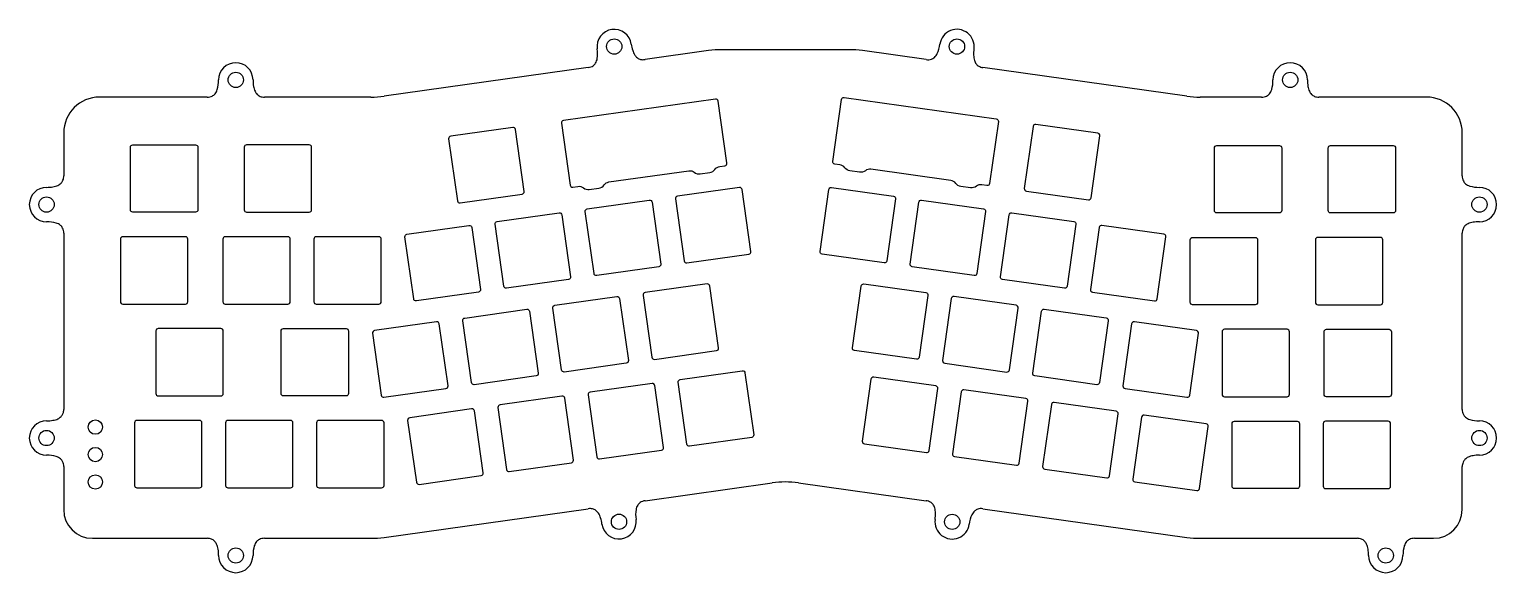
# Model space of a CAD drawing. Header units: millimetres. Extents: x -294 to 13, y -10 to 104.
import ezdxf

# ---------------------------------------------------------------- set-up
doc = ezdxf.new("R2010")
doc.units = ezdxf.units.MM
doc.layers.get('0').update_dxf_attribs({"linetype": 'CONTINUOUS'})

msp = doc.modelspace()

# ---------------------------------------------------------------- linework, layer by layer
for p, q in [((-151.73, 99.12), (-164.99, 97.25)), ((-122.25, 99.31), (-148.94, 99.31)), ((-106.16, 97.25), (-119.46, 99.12)), ((-176.87, 95.58), (-219.54, 89.58)), ((-51.61, 89.58), (-94.28, 95.58)), ((-256.61, 89.39), (-279.11, 89.39)), ((-222.33, 89.39), (-244.61, 89.39)), ((-36, 89.39), (-48.82, 89.39)), ((-1.5, 89.39), (-24, 89.39)), ((-286.61, 81.89), (-286.61, 72.89)), ((6, 72.89), (6, 81.89)), ((-286.61, 60.89), (-286.61, 24)), ((6, 24), (6, 60.89)), ((-286.61, 12), (-286.61, 3)), ((6, 3), (6, 12)), ((-164.99, 4.86), (-138.41, 8.6)), ((-132.85, 8.6), (-106.16, 4.85)), ((-219.54, -2.81), (-176.87, 3.19)), ((-94.28, 3.18), (-51.61, -2.81)), ((-280.61, -3), (-256.61, -3)), ((-244.61, -3), (-222.33, -3)), ((-48.83, -3), (-16, -3)), ((-4, -3), (0, -3))]:
    msp.add_line(p, q)
for points in [[(-125.29, 75.35, -0.414268), (-125.71, 75.92), (-123.89, 88.89, -0.414209), (-123.33, 89.32), (-91.49, 84.84, -0.414234), (-91.06, 84.28), (-92.89, 71.3, -0.414279), (-93.45, 70.88), (-94.5, 71.03, 0.203648), (-95.66, 70.72, -0.203664), (-96.9, 70.38), (-98.9, 70.66, -0.203437), (-99.99, 71.32, 0.203525), (-101.02, 71.94), (-117.71, 74.29, 0.203492), (-118.88, 73.98, -0.203566), (-120.11, 73.65), (-122.11, 73.93, -0.203428), (-123.21, 74.59, 0.203551), (-124.24, 75.21)], [(-176.66, 70.05), (-174.66, 70.33, 0.203566), (-173.56, 70.99, -0.203492), (-172.53, 71.61), (-155.84, 73.96, -0.203525), (-154.68, 73.65, 0.203437), (-153.44, 73.31), (-151.45, 73.59, 0.203664), (-150.35, 74.25, -0.203648), (-149.32, 74.87), (-148.27, 75.02, 0.414279), (-147.84, 75.59), (-149.67, 88.56, 0.414234), (-150.23, 88.98), (-182.07, 84.51, 0.414209), (-182.49, 83.94), (-180.67, 70.97, 0.414268), (-180.11, 70.55), (-179.05, 70.69, -0.203551), (-177.89, 70.38, 0.203428)], [(-206.08, 80.63), (-204.25, 67.66, 0.414251), (-203.69, 67.23), (-190.71, 69.06, 0.414201), (-190.29, 69.62), (-192.11, 82.59, 0.4142), (-192.68, 83.02), (-205.65, 81.19, 0.414202)], [(-83.8, 83.26), (-85.63, 70.28, 0.414245), (-85.2, 69.72), (-72.23, 67.9, 0.414203), (-71.66, 68.32), (-69.84, 81.29, 0.414224), (-70.27, 81.86), (-83.24, 83.68, 0.414182)], [(-272.15, 65.29, -0.414214), (-272.65, 65.79), (-272.65, 78.89, -0.414214), (-272.15, 79.39), (-259.05, 79.39, -0.414214), (-258.55, 78.89), (-258.55, 65.79, -0.414214), (-259.05, 65.29)], [(-248.84, 78.89), (-248.84, 65.79, 0.414214), (-248.34, 65.29), (-235.24, 65.29, 0.414214), (-234.74, 65.79), (-234.74, 78.89, 0.414214), (-235.24, 79.39), (-248.34, 79.39, 0.414214)], [(-45.36, 65.14, -0.414214), (-45.86, 65.64), (-45.86, 78.73, -0.414214), (-45.36, 79.23), (-32.26, 79.23, -0.414214), (-31.76, 78.73), (-31.76, 65.64, -0.414214), (-32.26, 65.14)], [(-21.55, 65.14, -0.414214), (-22.05, 65.64), (-22.05, 78.73, -0.414214), (-21.55, 79.23), (-8.45, 79.23, -0.414214), (-7.95, 78.73), (-7.95, 65.64, -0.414214), (-8.45, 65.14)], [(-175.1, 52.01, -0.414258), (-175.66, 52.44), (-177.49, 65.41, -0.414201), (-177.06, 65.98), (-164.09, 67.8, -0.4142), (-163.52, 67.37), (-161.7, 54.4, -0.414195), (-162.12, 53.84)], [(-145.22, 70.45), (-158.2, 68.63, 0.414243), (-158.62, 68.06), (-156.8, 55.09, 0.414213), (-156.23, 54.66), (-143.26, 56.49, 0.414197), (-142.84, 57.05), (-144.66, 70.02, 0.414201)], [(-113, 68.63, -0.414201), (-112.58, 68.06), (-114.4, 55.09, -0.414264), (-114.97, 54.66), (-127.94, 56.49, -0.414147), (-128.36, 57.05), (-126.54, 70.03, -0.414242), (-125.98, 70.45)], [(-109.07, 53.84, -0.414205), (-109.5, 54.4), (-107.68, 67.37, -0.414227), (-107.11, 67.8), (-94.14, 65.98, -0.414201), (-93.72, 65.41), (-95.54, 52.44, -0.414222), (-96.1, 52.01)], [(-193.96, 49.36, -0.414192), (-194.53, 49.79), (-196.35, 62.76, -0.4142), (-195.92, 63.32), (-182.95, 65.15, -0.414232), (-182.39, 64.72), (-180.57, 51.75, -0.41423), (-180.99, 51.18)], [(-90.21, 51.19, -0.414227), (-90.64, 51.75), (-88.81, 64.72, -0.414222), (-88.25, 65.15), (-75.27, 63.33, -0.414229), (-74.85, 62.76), (-76.67, 49.79, -0.414176), (-77.24, 49.36)], [(-212.83, 46.71, -0.414237), (-213.39, 47.14), (-215.21, 60.11, -0.414184), (-214.79, 60.67), (-201.82, 62.5, -0.414201), (-201.25, 62.07), (-199.43, 49.1, -0.414232), (-199.85, 48.53)], [(-69.95, 62.07), (-71.77, 49.1, 0.414249), (-71.35, 48.54), (-58.37, 46.71, 0.414198), (-57.81, 47.14), (-55.99, 60.11, 0.41422), (-56.41, 60.67), (-69.38, 62.5, 0.414187)], [(-274.75, 59.65), (-274.75, 46.55, 0.414214), (-274.25, 46.05), (-261.15, 46.05, 0.414214), (-260.65, 46.55), (-260.65, 59.65, 0.414214), (-261.15, 60.15), (-274.25, 60.15, 0.414214)], [(-253.32, 59.65), (-253.32, 46.55, 0.414214), (-252.82, 46.05), (-239.72, 46.05, 0.414214), (-239.22, 46.55), (-239.22, 59.65, 0.414214), (-239.72, 60.15), (-252.82, 60.15, 0.414214)], [(-234.27, 59.65), (-234.27, 46.55, 0.414214), (-233.77, 46.05), (-220.67, 46.05, 0.414214), (-220.17, 46.55), (-220.17, 59.65, 0.414214), (-220.67, 60.15), (-233.77, 60.15, 0.414214)], [(-50.41, 45.9, -0.414214), (-50.91, 46.4), (-50.91, 59.5, -0.414214), (-50.41, 60), (-37.31, 60, -0.414214), (-36.81, 59.5), (-36.81, 46.4, -0.414214), (-37.31, 45.9)], [(-24.72, 59.5), (-24.72, 46.4, 0.414214), (-24.22, 45.9), (-11.12, 45.9, 0.414214), (-10.62, 46.4), (-10.62, 59.5, 0.414214), (-11.12, 60), (-24.22, 60, 0.414214)], [(-165.4, 47.87), (-163.58, 34.9, 0.414227), (-163.01, 34.47), (-150.04, 36.3, 0.414246), (-149.62, 36.86), (-151.44, 49.83, 0.414158), (-152, 50.26), (-164.98, 48.44, 0.414224)], [(-121.16, 36.3, -0.414205), (-121.58, 36.86), (-119.76, 49.83, -0.414187), (-119.2, 50.26), (-106.22, 48.44, -0.414277), (-105.8, 47.87), (-107.62, 34.9, -0.414185), (-108.19, 34.48)], [(-181.88, 31.82, -0.414244), (-182.44, 32.25), (-184.27, 45.22, -0.41418), (-183.84, 45.79), (-170.87, 47.61, -0.414227), (-170.3, 47.18), (-168.48, 34.21, -0.414204), (-168.91, 33.65)], [(-100.9, 47.19), (-102.72, 34.21, 0.414239), (-102.29, 33.65), (-89.32, 31.82, 0.414209), (-88.76, 32.25), (-86.93, 45.22, 0.414213), (-87.36, 45.79), (-100.33, 47.61, 0.414193)], [(-200.74, 29.17, -0.414208), (-201.31, 29.6), (-203.13, 42.57, -0.4142), (-202.71, 43.13), (-189.73, 44.96, -0.414251), (-189.17, 44.53), (-187.35, 31.56, -0.414196), (-187.77, 30.99)], [(-83.43, 31, -0.414256), (-83.85, 31.56), (-82.03, 44.53, -0.414206), (-81.47, 44.96), (-68.49, 43.14, -0.414184), (-68.07, 42.57), (-69.89, 29.6, -0.414208), (-70.46, 29.17)], [(-267.32, 40.41), (-267.32, 27.31, 0.414214), (-266.82, 26.81), (-253.72, 26.81, 0.414214), (-253.22, 27.31), (-253.22, 40.41, 0.414214), (-253.72, 40.91), (-266.82, 40.91, 0.414214)], [(-240.63, 26.81, -0.414214), (-241.13, 27.31), (-241.13, 40.41, -0.414214), (-240.63, 40.91), (-227.53, 40.91, -0.414214), (-227.03, 40.41), (-227.03, 27.31, -0.414214), (-227.53, 26.81)], [(-221.99, 39.92), (-220.17, 26.95, 0.414243), (-219.61, 26.52), (-206.64, 28.34, 0.414224), (-206.21, 28.91), (-208.03, 41.88, 0.414217), (-208.6, 42.31), (-221.57, 40.48, 0.41417)], [(-63.17, 41.88), (-64.99, 28.91, 0.414225), (-64.56, 28.34), (-51.59, 26.52, 0.414179), (-51.03, 26.95), (-49.2, 39.92, 0.414229), (-49.63, 40.48), (-62.6, 42.31, 0.414222)], [(-44.24, 40.26), (-44.24, 27.15, 0.414214), (-43.74, 26.65), (-30.65, 26.65, 0.414214), (-30.15, 27.15), (-30.15, 40.26, 0.414214), (-30.65, 40.76), (-43.74, 40.76, 0.414214)], [(-22.41, 26.65, -0.414214), (-22.91, 27.15), (-22.91, 40.26, -0.414214), (-22.41, 40.76), (-9.31, 40.76, -0.414214), (-8.81, 40.26), (-8.81, 27.15, -0.414214), (-9.31, 26.65)], [(-155.65, 16.27, -0.414249), (-156.21, 16.7), (-158.03, 29.67, -0.414204), (-157.61, 30.24), (-144.64, 32.06, -0.414199), (-144.07, 31.63), (-142.25, 18.66, -0.414203), (-142.67, 18.1)], [(-117.71, 30.3), (-119.52, 17.32, 0.414225), (-119.1, 16.76), (-106.12, 14.94, 0.414203), (-105.56, 15.37), (-103.74, 28.35, 0.414225), (-104.17, 28.91), (-117.14, 30.72, 0.414203)], [(-176.9, 27.02), (-175.08, 14.05, 0.414222), (-174.51, 13.62), (-161.54, 15.44, 0.414205), (-161.11, 16.01), (-162.94, 28.98, 0.414222), (-163.5, 29.41), (-176.47, 27.58, 0.414205)], [(-98.83, 27.65), (-100.66, 14.68, 0.414208), (-100.23, 14.12), (-87.26, 12.3, 0.41424), (-86.69, 12.72), (-84.87, 25.69, 0.414184), (-85.3, 26.26), (-98.27, 28.08, 0.414222)], [(-195.76, 24.38), (-193.94, 11.4, 0.414224), (-193.38, 10.98), (-180.4, 12.79, 0.414225), (-179.98, 13.36), (-181.79, 26.33, 0.414203), (-182.36, 26.76), (-195.33, 24.94, 0.414203)], [(-79.97, 25.01), (-81.79, 12.03, 0.414173), (-81.36, 11.47), (-68.39, 9.65, 0.41421), (-67.83, 10.07), (-66, 23.04, 0.414203), (-66.43, 23.61), (-79.4, 25.43, 0.414269)], [(-271.8, 21.17), (-271.8, 8.07, 0.414214), (-271.3, 7.57), (-258.2, 7.57, 0.414214), (-257.7, 8.07), (-257.7, 21.17, 0.414214), (-258.2, 21.67), (-271.3, 21.67, 0.414214)], [(-252.75, 21.17), (-252.75, 8.07, 0.414214), (-252.25, 7.57), (-239.15, 7.57, 0.414214), (-238.65, 8.07), (-238.65, 21.17, 0.414214), (-239.15, 21.67), (-252.25, 21.67, 0.414214)], [(-233.7, 21.17), (-233.7, 8.07, 0.414214), (-233.2, 7.57), (-220.1, 7.57, 0.414214), (-219.6, 8.07), (-219.6, 21.17, 0.414214), (-220.1, 21.67), (-233.2, 21.67, 0.414214)], [(-214.66, 21.69), (-212.81, 8.72, 0.414219), (-212.24, 8.29), (-199.27, 10.14, 0.414229), (-198.85, 10.71), (-200.7, 23.67, 0.414201), (-201.26, 24.1), (-214.23, 22.25, 0.414205)], [(-61.1, 22.35), (-62.92, 9.38, 0.414205), (-62.5, 8.82), (-49.53, 6.99, 0.414184), (-48.96, 7.42), (-47.14, 20.39, 0.414272), (-47.56, 20.96), (-60.54, 22.78, 0.414194)], [(-41.65, 7.41, -0.414214), (-42.15, 7.91), (-42.15, 21.02, -0.414214), (-41.65, 21.52), (-28.55, 21.52, -0.414214), (-28.05, 21.02), (-28.05, 7.91, -0.414214), (-28.55, 7.41)], [(-23.1, 21.02), (-23.1, 7.91, 0.414214), (-22.6, 7.41), (-9.5, 7.41, 0.414214), (-9, 7.91), (-9, 21.02, 0.414214), (-9.5, 21.52), (-22.6, 21.52, 0.414214)]]:
    msp.add_lwpolyline(points, format="xyb", close=True)
for centre, radius in [((-171.43, 99.98), 1.6), ((-99.72, 99.98), 1.6), ((-250.61, 92.99), 1.6), ((-30, 92.99), 1.6), ((-290.21, 66.89), 1.6), ((9.6, 66.89), 1.6), ((-280, 20.29), 1.5), ((-290.21, 18), 1.6), ((9.6, 18), 1.6), ((-280, 14.54), 1.5), ((-280, 8.79), 1.5), ((-170.43, 0.46), 1.6), ((-100.72, 0.45), 1.6), ((-250.61, -6.6), 1.6), ((-10, -6.6), 1.6)]:
    msp.add_circle(centre, radius)
for centre, radius, start, end in [((-171.43, 99.98), 3.6, 8.0022, 188.0022), ((-99.72, 99.98), 3.6, -7.9978, 172.0022), ((-148.94, 79.31), 20, 90, 98.0022), ((-122.25, 79.31), 20, 82.0022, 90), ((-250.61, 92.99), 3.6, 0, 180), ((-30, 92.99), 3.6, 0, 180), ((-279.11, 81.89), 7.5, 90, 180), ((-222.33, 109.39), 20, 270, 278.0022), ((-48.82, 109.39), 20, 262.0022, 270), ((-1.5, 81.89), 7.5, 0, 90), ((-290.21, 66.89), 3.6, 90, 270), ((9.6, 66.89), 3.6, -90, 90), ((-290.21, 18), 3.6, 90, 270), ((9.6, 18), 3.6, -90, 90), ((-135.63, -11.21), 20, 82.0102, 98.0003), ((-280.61, 3), 6, 180, 270), ((-170.43, 0.46), 3.6, -171.9997, 8.0003), ((-100.72, 0.45), 3.6, 172.0102, 352.0102), ((0, 3), 6, -90, 0), ((-222.33, 17), 20, 270, 278.0003), ((-48.83, 17), 20, 262.0102, 270), ((-250.61, -6.6), 3.6, 180, 360), ((-10, -6.6), 3.6, -180, 0)]:
    msp.add_arc(centre, radius, start, end)
for points, knots in [([(-176.87, 95.58), (-176.68, 95.61), (-176.49, 95.65), (-176.15, 95.78), (-175.99, 95.86), (-175.64, 96.1), (-175.47, 96.28), (-175.15, 96.79), (-175.04, 97.11), (-174.86, 98.07), (-174.89, 98.78), (-174.99, 99.48)], [-0.5352673, -0.5352673, -0.5352673, -0.5352673, -0.4709503, -0.4709503, -0.4119907, -0.4119907, -0.3265789, -0.3265789, -0.2127364, -0.2127364, 0, 0, 0, 0]), ([(-167.86, 100.48), (-167.8, 100.04), (-167.71, 99.59), (-167.46, 98.83), (-167.32, 98.49), (-166.97, 97.97), (-166.8, 97.76), (-166.38, 97.45), (-166.15, 97.35), (-165.61, 97.21), (-165.29, 97.21), (-164.99, 97.25)], [-0.4899725, -0.4899725, -0.4899725, -0.4899725, -0.3567774, -0.3567774, -0.2497727, -0.2497727, -0.1688833, -0.1688833, -0.0934476, -0.0934476, 0, 0, 0, 0]), ([(-106.16, 97.25), (-105.97, 97.22), (-105.78, 97.21), (-105.42, 97.24), (-105.25, 97.27), (-104.84, 97.41), (-104.63, 97.54), (-104.18, 97.93), (-103.99, 98.22), (-103.55, 99.08), (-103.38, 99.78), (-103.29, 100.48)], [-0.5352673, -0.5352673, -0.5352673, -0.5352673, -0.4709503, -0.4709503, -0.4119907, -0.4119907, -0.3265789, -0.3265789, -0.2127364, -0.2127364, 0, 0, 0, 0]), ([(-96.16, 99.48), (-96.22, 99.04), (-96.25, 98.58), (-96.23, 97.78), (-96.18, 97.41), (-95.99, 96.81), (-95.88, 96.57), (-95.56, 96.15), (-95.38, 95.99), (-94.89, 95.71), (-94.59, 95.62), (-94.28, 95.58)], [-0.4899725, -0.4899725, -0.4899725, -0.4899725, -0.3567774, -0.3567774, -0.2497727, -0.2497727, -0.1688833, -0.1688833, -0.0934476, -0.0934476, 0, 0, 0, 0]), ([(-256.61, 89.39), (-256.42, 89.39), (-256.22, 89.4), (-255.87, 89.48), (-255.7, 89.54), (-255.32, 89.73), (-255.12, 89.89), (-254.74, 90.34), (-254.59, 90.65), (-254.28, 91.57), (-254.21, 92.28), (-254.21, 92.99)], [-0.5352673, -0.5352673, -0.5352673, -0.5352673, -0.4709503, -0.4709503, -0.4119907, -0.4119907, -0.3265789, -0.3265789, -0.2127364, -0.2127364, 0, 0, 0, 0]), ([(-247.01, 92.99), (-247.01, 92.54), (-246.98, 92.08), (-246.84, 91.29), (-246.74, 90.94), (-246.48, 90.37), (-246.33, 90.15), (-245.96, 89.78), (-245.75, 89.64), (-245.23, 89.43), (-244.92, 89.39), (-244.61, 89.39)], [-0.4899725, -0.4899725, -0.4899725, -0.4899725, -0.3567774, -0.3567774, -0.2497727, -0.2497727, -0.1688833, -0.1688833, -0.0934476, -0.0934476, 0, 0, 0, 0]), ([(-36, 89.39), (-35.81, 89.39), (-35.62, 89.4), (-35.26, 89.48), (-35.09, 89.54), (-34.71, 89.73), (-34.52, 89.89), (-34.13, 90.34), (-33.98, 90.65), (-33.67, 91.57), (-33.6, 92.28), (-33.6, 92.99)], [-0.5352673, -0.5352673, -0.5352673, -0.5352673, -0.4709503, -0.4709503, -0.4119907, -0.4119907, -0.3265789, -0.3265789, -0.2127364, -0.2127364, 0, 0, 0, 0]), ([(-26.4, 92.99), (-26.4, 92.54), (-26.37, 92.08), (-26.23, 91.29), (-26.14, 90.94), (-25.87, 90.37), (-25.72, 90.15), (-25.35, 89.78), (-25.14, 89.64), (-24.62, 89.43), (-24.31, 89.39), (-24, 89.39)], [-0.4899725, -0.4899725, -0.4899725, -0.4899725, -0.3567774, -0.3567774, -0.2497727, -0.2497727, -0.1688833, -0.1688833, -0.0934476, -0.0934476, 0, 0, 0, 0]), ([(-290.21, 70.49), (-289.76, 70.49), (-289.3, 70.51), (-288.51, 70.65), (-288.16, 70.75), (-287.59, 71.02), (-287.37, 71.17), (-287, 71.54), (-286.86, 71.74), (-286.65, 72.26), (-286.61, 72.58), (-286.61, 72.89)], [-0.4899725, -0.4899725, -0.4899725, -0.4899725, -0.3567774, -0.3567774, -0.2497727, -0.2497727, -0.1688833, -0.1688833, -0.0934476, -0.0934476, 0, 0, 0, 0]), ([(6, 72.89), (6, 72.7), (6.02, 72.5), (6.1, 72.15), (6.15, 71.98), (6.35, 71.6), (6.5, 71.4), (6.95, 71.02), (7.26, 70.87), (8.18, 70.56), (8.89, 70.49), (9.6, 70.49)], [-0.5352673, -0.5352673, -0.5352673, -0.5352673, -0.4709503, -0.4709503, -0.4119907, -0.4119907, -0.3265789, -0.3265789, -0.2127364, -0.2127364, 0, 0, 0, 0]), ([(-286.61, 60.89), (-286.61, 61.08), (-286.62, 61.27), (-286.7, 61.63), (-286.76, 61.79), (-286.95, 62.18), (-287.11, 62.37), (-287.56, 62.75), (-287.87, 62.91), (-288.79, 63.22), (-289.5, 63.29), (-290.21, 63.29)], [-0.5352673, -0.5352673, -0.5352673, -0.5352673, -0.4709503, -0.4709503, -0.4119907, -0.4119907, -0.3265789, -0.3265789, -0.2127364, -0.2127364, 0, 0, 0, 0]), ([(9.6, 63.29), (9.16, 63.29), (8.7, 63.26), (7.91, 63.12), (7.55, 63.02), (6.98, 62.76), (6.76, 62.61), (6.39, 62.24), (6.26, 62.03), (6.05, 61.51), (6, 61.2), (6, 60.89)], [-0.4899725, -0.4899725, -0.4899725, -0.4899725, -0.3567774, -0.3567774, -0.2497727, -0.2497727, -0.1688833, -0.1688833, -0.0934476, -0.0934476, 0, 0, 0, 0]), ([(-290.21, 21.6), (-289.76, 21.6), (-289.3, 21.63), (-288.51, 21.77), (-288.16, 21.86), (-287.59, 22.13), (-287.37, 22.28), (-287, 22.65), (-286.86, 22.86), (-286.65, 23.38), (-286.61, 23.69), (-286.61, 24)], [-0.4899725, -0.4899725, -0.4899725, -0.4899725, -0.3567774, -0.3567774, -0.2497727, -0.2497727, -0.1688833, -0.1688833, -0.0934476, -0.0934476, 0, 0, 0, 0]), ([(6, 24), (6, 23.81), (6.02, 23.62), (6.1, 23.26), (6.15, 23.09), (6.35, 22.71), (6.5, 22.52), (6.95, 22.13), (7.26, 21.98), (8.18, 21.67), (8.89, 21.6), (9.6, 21.6)], [-0.5352673, -0.5352673, -0.5352673, -0.5352673, -0.4709503, -0.4709503, -0.4119907, -0.4119907, -0.3265789, -0.3265789, -0.2127364, -0.2127364, 0, 0, 0, 0]), ([(-286.61, 12), (-286.61, 12.19), (-286.62, 12.38), (-286.7, 12.74), (-286.76, 12.91), (-286.95, 13.29), (-287.11, 13.48), (-287.56, 13.87), (-287.87, 14.02), (-288.79, 14.33), (-289.5, 14.4), (-290.21, 14.4)], [-0.5352673, -0.5352673, -0.5352673, -0.5352673, -0.4709503, -0.4709503, -0.4119907, -0.4119907, -0.3265789, -0.3265789, -0.2127364, -0.2127364, 0, 0, 0, 0]), ([(9.6, 14.4), (9.16, 14.4), (8.7, 14.37), (7.91, 14.23), (7.55, 14.14), (6.98, 13.87), (6.76, 13.72), (6.39, 13.35), (6.26, 13.14), (6.05, 12.62), (6, 12.31), (6, 12)], [-0.4899725, -0.4899725, -0.4899725, -0.4899725, -0.3567774, -0.3567774, -0.2497727, -0.2497727, -0.1688833, -0.1688833, -0.0934476, -0.0934476, 0, 0, 0, 0]), ([(-173.99, -0.04), (-174.05, 0.4), (-174.14, 0.85), (-174.39, 1.61), (-174.54, 1.95), (-174.88, 2.48), (-175.06, 2.68), (-175.48, 2.99), (-175.7, 3.1), (-176.25, 3.23), (-176.56, 3.24), (-176.87, 3.19)], [-0.4899725, -0.4899725, -0.4899725, -0.4899725, -0.3567774, -0.3567774, -0.2497727, -0.2497727, -0.1688833, -0.1688833, -0.0934476, -0.0934476, 0, 0, 0, 0]), ([(-164.99, 4.86), (-165.17, 4.84), (-165.36, 4.79), (-165.71, 4.67), (-165.86, 4.59), (-166.21, 4.34), (-166.38, 4.16), (-166.7, 3.66), (-166.81, 3.33), (-166.99, 2.38), (-166.96, 1.67), (-166.86, 0.96)], [-0.5352673, -0.5352673, -0.5352673, -0.5352673, -0.4709503, -0.4709503, -0.4119907, -0.4119907, -0.3265789, -0.3265789, -0.2127364, -0.2127364, 0, 0, 0, 0]), ([(-104.29, 0.95), (-104.23, 1.39), (-104.19, 1.85), (-104.22, 2.65), (-104.26, 3.02), (-104.45, 3.62), (-104.57, 3.86), (-104.88, 4.28), (-105.07, 4.44), (-105.55, 4.72), (-105.86, 4.81), (-106.16, 4.85)], [-0.4899725, -0.4899725, -0.4899725, -0.4899725, -0.3567774, -0.3567774, -0.2497727, -0.2497727, -0.1688833, -0.1688833, -0.0934476, -0.0934476, 0, 0, 0, 0]), ([(-94.28, 3.18), (-94.47, 3.21), (-94.66, 3.22), (-95.03, 3.19), (-95.2, 3.16), (-95.6, 3.02), (-95.82, 2.89), (-96.26, 2.5), (-96.46, 2.21), (-96.89, 1.35), (-97.06, 0.65), (-97.16, -0.05)], [-0.5352673, -0.5352673, -0.5352673, -0.5352673, -0.4709503, -0.4709503, -0.4119907, -0.4119907, -0.3265789, -0.3265789, -0.2127364, -0.2127364, 0, 0, 0, 0]), ([(-254.21, -6.6), (-254.21, -6.16), (-254.23, -5.7), (-254.37, -4.91), (-254.47, -4.55), (-254.74, -3.98), (-254.89, -3.76), (-255.26, -3.39), (-255.46, -3.26), (-255.98, -3.05), (-256.3, -3), (-256.61, -3)], [-0.4899725, -0.4899725, -0.4899725, -0.4899725, -0.3567774, -0.3567774, -0.2497727, -0.2497727, -0.1688833, -0.1688833, -0.0934476, -0.0934476, 0, 0, 0, 0]), ([(-244.61, -3), (-244.8, -3), (-244.99, -3.02), (-245.35, -3.1), (-245.51, -3.15), (-245.9, -3.35), (-246.09, -3.5), (-246.47, -3.95), (-246.63, -4.26), (-246.94, -5.18), (-247.01, -5.89), (-247.01, -6.6)], [-0.5352673, -0.5352673, -0.5352673, -0.5352673, -0.4709503, -0.4709503, -0.4119907, -0.4119907, -0.3265789, -0.3265789, -0.2127364, -0.2127364, 0, 0, 0, 0]), ([(-13.6, -6.6), (-13.6, -6.16), (-13.63, -5.7), (-13.77, -4.91), (-13.86, -4.55), (-14.13, -3.98), (-14.28, -3.76), (-14.65, -3.39), (-14.86, -3.26), (-15.38, -3.05), (-15.69, -3), (-16, -3)], [-0.4899725, -0.4899725, -0.4899725, -0.4899725, -0.3567774, -0.3567774, -0.2497727, -0.2497727, -0.1688833, -0.1688833, -0.0934476, -0.0934476, 0, 0, 0, 0]), ([(-4, -3), (-4.19, -3), (-4.38, -3.02), (-4.74, -3.1), (-4.91, -3.15), (-5.29, -3.35), (-5.48, -3.5), (-5.87, -3.95), (-6.02, -4.26), (-6.33, -5.18), (-6.4, -5.89), (-6.4, -6.6)], [-0.5352673, -0.5352673, -0.5352673, -0.5352673, -0.4709503, -0.4709503, -0.4119907, -0.4119907, -0.3265789, -0.3265789, -0.2127364, -0.2127364, 0, 0, 0, 0])]:
    msp.add_open_spline(points, degree=3, knots=knots)

doc.saveas('drawing.dxf')
